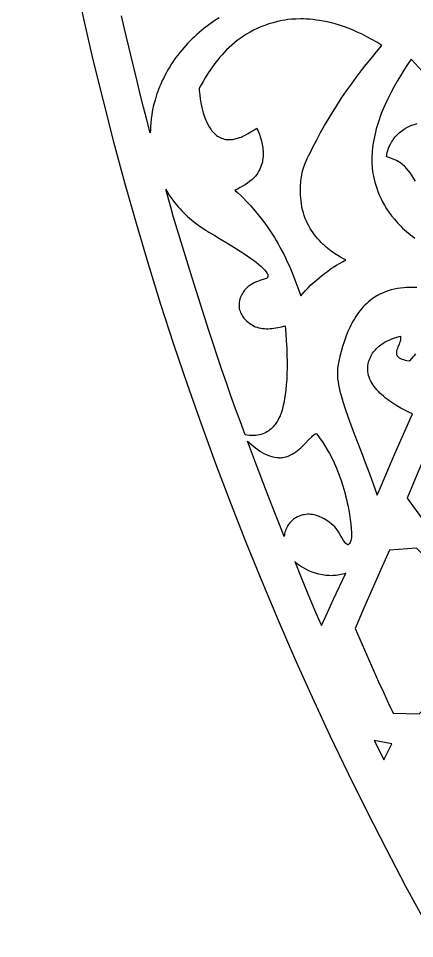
# Model space of a CAD drawing. Extents: x -540 to 540, y -540 to 540.
# Drawn here: x -457.4 to -404.6, y -223.6 to -101.1 of the extents above; entities that cross this region are included whole.
import ezdxf

# ---------------------------------------------------------------- set-up
doc = ezdxf.new("R2010")
doc.units = 0
doc.layers.add('LAYER_1', color=18, linetype='CONTINUOUS')
doc.layers.add('LAYER_2', color=174, linetype='CONTINUOUS')

msp = doc.modelspace()

# ---------------------------------------------------------------- linework, layer by layer
at = {"layer": 'LAYER_1'}
msp.add_lwpolyline([(0, 540, 0.414214), (-540, 0, 0.414214), (0, -540, 0.414214), (540, 0, 0.414214)], format="xyb", close=True, dxfattribs=at)
for points in [[(-430.66, -101.04), (-431.35, -101.5), (-432.03, -101.99), (-432.69, -102.49), (-433.01, -102.76), (-433.33, -103.02), (-433.64, -103.3), (-433.94, -103.58), (-434.24, -103.86), (-434.54, -104.15), (-434.82, -104.45), (-435.1, -104.75), (-435.38, -105.05), (-435.64, -105.37), (-435.9, -105.68), (-436.16, -106.01), (-436.45, -106.4), (-436.73, -106.79), (-436.99, -107.19), (-437.24, -107.58), (-437.47, -107.97), (-437.69, -108.35), (-437.9, -108.74), (-438.09, -109.12), (-438.27, -109.5), (-438.44, -109.87), (-438.59, -110.24), (-438.74, -110.6), (-438.87, -110.96), (-438.99, -111.32), (-439.2, -112.01), (-439.38, -112.67), (-439.52, -113.31), (-439.63, -113.92), (-439.71, -114.49), (-439.77, -115.02), (-439.8, -115.51), (-439.82, -115.96), (-439.83, -116.36), (-440.29, -114.65), (-440.73, -112.94), (-441.16, -111.23), (-441.59, -109.5), (-442.42, -106.03), (-443.26, -102.53), (-443.67, -100.78)], [(-403.1, -108.69), (-405.09, -106.58), (-405.57, -107.29), (-406.04, -108.02), (-406.5, -108.76), (-406.94, -109.51), (-407.37, -110.27), (-407.79, -111.04), (-408.18, -111.82), (-408.55, -112.61), (-408.89, -113.41), (-409.05, -113.81), (-409.2, -114.21), (-409.34, -114.62), (-409.48, -115.03), (-409.61, -115.44), (-409.72, -115.85), (-409.83, -116.27), (-409.93, -116.68), (-410.02, -117.1), (-410.09, -117.52), (-410.16, -117.94), (-410.22, -118.36), (-410.26, -118.79), (-410.29, -119.21), (-410.3, -119.36), (-410.31, -119.64), (-410.32, -120.03), (-410.3, -120.52), (-410.28, -120.8), (-410.25, -121.11), (-410.22, -121.44), (-410.16, -121.78), (-410.1, -122.14), (-410.02, -122.52), (-409.92, -122.92), (-409.8, -123.33), (-409.67, -123.75), (-409.51, -124.18), (-409.33, -124.62), (-409.12, -125.07), (-408.9, -125.53), (-408.64, -125.99), (-408.35, -126.46), (-408.04, -126.93), (-407.69, -127.4), (-407.31, -127.87), (-406.9, -128.34), (-406.45, -128.8), (-406.21, -129.03), (-405.96, -129.26), (-405.7, -129.49), (-405.43, -129.72), (-405.16, -129.94), (-404.87, -130.17), (-404.57, -130.39)], [(-404.48, -122.81), (-404.7, -122.45), (-404.93, -122.09), (-405.17, -121.74), (-405.42, -121.41), (-405.69, -121.1), (-405.83, -120.95), (-405.97, -120.8), (-406.13, -120.66), (-406.29, -120.53), (-406.45, -120.41), (-406.62, -120.29), (-406.82, -120.16), (-407.03, -120.05), (-407.24, -119.95), (-407.46, -119.85), (-407.68, -119.77), (-407.91, -119.69), (-408.13, -119.62), (-408.36, -119.56), (-408.33, -119.37), (-408.3, -119.2), (-408.25, -118.97), (-408.18, -118.71), (-408.08, -118.42), (-407.95, -118.1), (-407.78, -117.77), (-407.68, -117.6), (-407.58, -117.42), (-407.46, -117.25), (-407.33, -117.07), (-407.19, -116.9), (-407.03, -116.72), (-406.86, -116.55), (-406.68, -116.38), (-406.49, -116.22), (-406.28, -116.05), (-406.05, -115.9), (-405.81, -115.75), (-405.55, -115.61), (-405.28, -115.48), (-404.98, -115.35), (-404.67, -115.24), (-404.27, -115.11)], [(-404.34, -136.95), (-404.78, -136.94), (-405.21, -136.94), (-405.64, -136.95), (-406.07, -136.98), (-406.49, -137.03), (-406.91, -137.09), (-407.32, -137.17), (-407.72, -137.27), (-408.12, -137.39), (-408.51, -137.52), (-408.9, -137.68), (-409.27, -137.85), (-409.64, -138.05), (-409.99, -138.27), (-410.26, -138.46), (-410.51, -138.65), (-410.76, -138.85), (-411, -139.07), (-411.23, -139.29), (-411.45, -139.53), (-411.67, -139.77), (-411.88, -140.02), (-412.07, -140.28), (-412.27, -140.55), (-412.45, -140.82), (-412.63, -141.1), (-412.8, -141.39), (-412.96, -141.68), (-413.11, -141.98), (-413.26, -142.28), (-413.54, -142.89), (-413.79, -143.52), (-414.02, -144.17), (-414.22, -144.81), (-414.41, -145.47), (-414.57, -146.12), (-414.71, -146.76), (-414.84, -147.4), (-414.88, -147.72), (-414.91, -148.04), (-414.91, -148.38), (-414.9, -148.74), (-414.87, -149.11), (-414.82, -149.49), (-414.75, -149.89), (-414.67, -150.3), (-414.57, -150.73), (-414.46, -151.17), (-414.33, -151.63), (-414.19, -152.1), (-413.87, -153.09), (-413.51, -154.13), (-413.1, -155.24), (-412.67, -156.4), (-411.71, -158.9), (-411.2, -160.23), (-410.67, -161.63), (-410.14, -163.08), (-409.61, -164.59), (-409.04, -163.23), (-408.46, -161.87), (-407.29, -159.17), (-406.09, -156.47), (-404.88, -153.78), (-405.39, -153.55), (-405.92, -153.29), (-406.46, -153), (-406.99, -152.69), (-407.53, -152.35), (-408.04, -151.99), (-408.29, -151.8), (-408.54, -151.61), (-408.78, -151.41), (-409.01, -151.2), (-409.23, -150.99), (-409.44, -150.78), (-409.64, -150.56), (-409.83, -150.34), (-410, -150.11), (-410.16, -149.87), (-410.31, -149.64), (-410.44, -149.4), (-410.56, -149.15), (-410.66, -148.9), (-410.74, -148.65), (-410.8, -148.39), (-410.84, -148.13), (-410.86, -147.87), (-410.85, -147.6), (-410.83, -147.33), (-410.79, -147.09), (-410.74, -146.86), (-410.67, -146.65), (-410.6, -146.44), (-410.51, -146.24), (-410.42, -146.05), (-410.32, -145.86), (-410.21, -145.69), (-410.09, -145.52), (-409.97, -145.37), (-409.84, -145.22), (-409.7, -145.08), (-409.56, -144.94), (-409.42, -144.81), (-409.12, -144.58), (-408.82, -144.37), (-408.52, -144.19), (-408.22, -144.03), (-407.93, -143.9), (-407.65, -143.78), (-407.4, -143.69), (-406.98, -143.54), (-406.51, -143.41), (-406.49, -143.49), (-406.48, -143.58), (-406.48, -143.75), (-406.51, -143.93), (-406.55, -144.12), (-406.61, -144.3), (-406.68, -144.49), (-406.83, -144.87), (-406.9, -145.05), (-406.97, -145.23), (-407.01, -145.4), (-407.04, -145.57), (-407.04, -145.73), (-407.03, -145.81), (-407.02, -145.88), (-406.99, -145.95), (-406.96, -146.02), (-406.91, -146.09), (-406.86, -146.15), (-406.78, -146.22), (-406.69, -146.29), (-406.51, -146.4), (-406.32, -146.48), (-406.11, -146.55), (-405.89, -146.6), (-405.67, -146.64), (-405.24, -146.71), (-404.99, -146.39), (-404.83, -146.19), (-404.65, -145.98), (-404.45, -145.77)]]:
    msp.add_lwpolyline(points, dxfattribs=at)
for points in [[(-425.62, -115.73), (-425.41, -116.24), (-425.29, -116.55), (-425.17, -116.91), (-425.06, -117.29), (-424.96, -117.7), (-424.87, -118.13), (-424.84, -118.36), (-424.82, -118.59), (-424.8, -118.82), (-424.79, -119.05), (-424.79, -119.29), (-424.8, -119.53), (-424.82, -119.77), (-424.86, -120.01), (-424.9, -120.25), (-424.96, -120.49), (-425.04, -120.73), (-425.13, -120.97), (-425.23, -121.2), (-425.36, -121.44), (-425.5, -121.67), (-425.65, -121.9), (-425.83, -122.12), (-426.03, -122.34), (-426.3, -122.6), (-426.59, -122.84), (-426.89, -123.07), (-427.21, -123.28), (-427.54, -123.48), (-427.87, -123.66), (-428.21, -123.84), (-428.55, -124), (-428.21, -124.31), (-427.83, -124.67), (-427.42, -125.07), (-426.99, -125.51), (-426.54, -125.99), (-426.07, -126.52), (-425.58, -127.1), (-425.08, -127.72), (-424.58, -128.39), (-424.07, -129.11), (-423.81, -129.49), (-423.56, -129.88), (-423.3, -130.29), (-423.05, -130.71), (-422.8, -131.14), (-422.55, -131.59), (-422.3, -132.05), (-422.06, -132.52), (-421.81, -133.01), (-421.58, -133.52), (-421.34, -134.03), (-421.12, -134.57), (-420.77, -135.43), (-420.43, -136.29), (-419.79, -138.04), (-419.47, -137.68), (-419.15, -137.33), (-418.81, -136.98), (-418.47, -136.65), (-418.11, -136.32), (-417.75, -136), (-417.39, -135.69), (-417.01, -135.38), (-416.63, -135.09), (-416.24, -134.8), (-415.85, -134.52), (-415.45, -134.25), (-415.04, -133.99), (-414.63, -133.74), (-414.22, -133.51), (-413.8, -133.28), (-414.11, -133.11), (-414.47, -132.91), (-414.86, -132.68), (-415.28, -132.41), (-415.72, -132.1), (-416.17, -131.76), (-416.4, -131.57), (-416.63, -131.37), (-416.85, -131.16), (-417.08, -130.94), (-417.3, -130.71), (-417.52, -130.47), (-417.73, -130.21), (-417.94, -129.95), (-418.15, -129.67), (-418.34, -129.38), (-418.53, -129.08), (-418.71, -128.76), (-418.88, -128.44), (-419.03, -128.1), (-419.18, -127.75), (-419.31, -127.38), (-419.43, -127), (-419.53, -126.61), (-419.62, -126.2), (-419.69, -125.78), (-419.74, -125.4), (-419.78, -125.03), (-419.8, -124.67), (-419.82, -124.32), (-419.83, -123.98), (-419.82, -123.66), (-419.81, -123.34), (-419.79, -123.04), (-419.76, -122.75), (-419.73, -122.47), (-419.65, -121.95), (-419.54, -121.47), (-419.42, -121.04), (-419.3, -120.65), (-419.17, -120.31), (-419.04, -120.02), (-418.93, -119.77), (-418.73, -119.42), (-418.64, -119.25), (-418.16, -118.27), (-417.66, -117.3), (-417.14, -116.34), (-416.6, -115.39), (-416.05, -114.45), (-415.48, -113.52), (-414.89, -112.59), (-414.29, -111.68), (-413.67, -110.78), (-413.04, -109.88), (-412.39, -109), (-411.73, -108.13), (-411.06, -107.27), (-410.37, -106.41), (-409.68, -105.57), (-408.97, -104.74), (-409.65, -104.32), (-410.32, -103.93), (-410.98, -103.57), (-411.62, -103.25), (-412.25, -102.95), (-412.87, -102.68), (-413.48, -102.44), (-414.07, -102.23), (-414.64, -102.04), (-415.2, -101.87), (-415.74, -101.73), (-416.27, -101.61), (-416.78, -101.5), (-417.27, -101.42), (-417.74, -101.35), (-418.19, -101.29), (-418.62, -101.25), (-419.04, -101.22), (-419.43, -101.21), (-419.79, -101.2), (-420.46, -101.22), (-421.03, -101.25), (-421.51, -101.3), (-421.87, -101.36), (-422.28, -101.43), (-422.88, -101.56), (-423.46, -101.71), (-424.02, -101.87), (-424.56, -102.06), (-425.09, -102.27), (-425.59, -102.49), (-426.08, -102.72), (-426.54, -102.98), (-426.99, -103.24), (-427.43, -103.51), (-427.84, -103.8), (-428.24, -104.09), (-428.62, -104.4), (-428.98, -104.71), (-429.33, -105.02), (-429.66, -105.34), (-429.97, -105.66), (-430.27, -105.98), (-430.56, -106.31), (-430.83, -106.63), (-431.09, -106.95), (-431.33, -107.27), (-431.77, -107.89), (-432.17, -108.48), (-432.51, -109.03), (-432.8, -109.53), (-433.05, -109.98), (-433.12, -110.09), (-433.19, -110.21), (-433.26, -110.32), (-433.28, -110.38), (-433.3, -110.45), (-433.3, -110.54), (-433.3, -110.72), (-433.29, -110.99), (-433.25, -111.36), (-433.19, -111.82), (-433.09, -112.36), (-432.95, -112.99), (-432.77, -113.7), (-432.64, -114.12), (-432.55, -114.38), (-432.44, -114.66), (-432.31, -114.96), (-432.16, -115.27), (-431.98, -115.58), (-431.78, -115.89), (-431.67, -116.04), (-431.55, -116.18), (-431.42, -116.32), (-431.29, -116.45), (-431.16, -116.58), (-431.01, -116.7), (-430.86, -116.81), (-430.7, -116.91), (-430.53, -117), (-430.36, -117.08), (-430.17, -117.14), (-429.98, -117.2), (-429.78, -117.24), (-429.57, -117.26), (-429.36, -117.27), (-429.13, -117.26), (-428.89, -117.23), (-428.66, -117.19), (-428.42, -117.14), (-428.19, -117.08), (-427.96, -117), (-427.74, -116.92), (-427.52, -116.83), (-427.29, -116.72), (-426.86, -116.5), (-426.44, -116.25), (-426.02, -115.99)], [(-437.76, -123.91), (-437.54, -124.28), (-437.31, -124.64), (-437.08, -124.98), (-436.84, -125.31), (-436.6, -125.63), (-436.35, -125.93), (-436.11, -126.22), (-435.86, -126.5), (-435.61, -126.76), (-435.36, -127.02), (-435.11, -127.26), (-434.86, -127.5), (-434.36, -127.93), (-433.86, -128.33), (-433.38, -128.69), (-432.91, -129.01), (-432.45, -129.31), (-432.02, -129.57), (-431.24, -130.03), (-430.6, -130.41), (-429.42, -131.13), (-428.34, -131.81), (-427.36, -132.44), (-426.92, -132.74), (-426.49, -133.03), (-426.1, -133.32), (-425.74, -133.59), (-425.41, -133.86), (-425.11, -134.12), (-424.84, -134.37), (-424.61, -134.61), (-424.41, -134.85), (-424.25, -135.08), (-424.22, -135.13), (-424.19, -135.21), (-424.17, -135.3), (-424.16, -135.4), (-424.17, -135.5), (-424.2, -135.6), (-424.22, -135.64), (-424.26, -135.68), (-424.3, -135.71), (-424.35, -135.74), (-424.67, -135.85), (-425.09, -135.98), (-425.32, -136.06), (-425.56, -136.15), (-425.81, -136.25), (-426.07, -136.37), (-426.32, -136.51), (-426.57, -136.67), (-426.82, -136.86), (-427.05, -137.07), (-427.16, -137.18), (-427.27, -137.31), (-427.37, -137.44), (-427.47, -137.58), (-427.56, -137.73), (-427.65, -137.88), (-427.73, -138.05), (-427.8, -138.22), (-427.88, -138.46), (-427.94, -138.7), (-427.98, -138.92), (-428, -139.14), (-428.01, -139.35), (-428, -139.55), (-427.97, -139.74), (-427.93, -139.93), (-427.87, -140.11), (-427.81, -140.28), (-427.73, -140.44), (-427.65, -140.6), (-427.56, -140.75), (-427.46, -140.89), (-427.35, -141.02), (-427.24, -141.15), (-427.01, -141.38), (-426.78, -141.58), (-426.55, -141.75), (-426.34, -141.89), (-426, -142.08), (-425.84, -142.16), (-425.61, -142.24), (-425.37, -142.31), (-425.12, -142.36), (-424.88, -142.4), (-424.63, -142.42), (-424.37, -142.43), (-424.12, -142.43), (-423.87, -142.42), (-423.61, -142.4), (-423.36, -142.37), (-423.1, -142.33), (-422.85, -142.29), (-422.36, -142.17), (-421.88, -142.03), (-421.78, -143.06), (-421.71, -144.06), (-421.65, -145.01), (-421.62, -145.93), (-421.6, -146.8), (-421.6, -147.64), (-421.62, -148.44), (-421.66, -149.19), (-421.71, -149.9), (-421.77, -150.57), (-421.85, -151.2), (-421.94, -151.78), (-422.04, -152.32), (-422.15, -152.81), (-422.27, -153.26), (-422.41, -153.66), (-422.47, -153.85), (-422.54, -154.02), (-422.64, -154.24), (-422.76, -154.49), (-422.91, -154.76), (-423.1, -155.04), (-423.21, -155.19), (-423.33, -155.33), (-423.45, -155.48), (-423.59, -155.62), (-423.73, -155.75), (-423.89, -155.88), (-424.05, -156.01), (-424.23, -156.13), (-424.42, -156.24), (-424.62, -156.33), (-424.83, -156.42), (-425.05, -156.5), (-425.29, -156.56), (-425.53, -156.61), (-425.79, -156.64), (-426.07, -156.66), (-426.35, -156.66), (-426.65, -156.63), (-426.92, -156.6), (-427.18, -156.55), (-427.83, -154.83), (-428.46, -153.1), (-429.08, -151.37), (-429.68, -149.64), (-430.28, -147.9), (-430.87, -146.16), (-431.45, -144.41), (-432.02, -142.66), (-433.14, -139.16), (-434.24, -135.65), (-436.42, -128.62), (-436.77, -127.45), (-437.11, -126.27)], [(-397.88, -164.92), (-395.34, -165.8), (-392.8, -166.66), (-390.25, -167.51), (-388.98, -167.93), (-387.7, -168.33), (-388.16, -167.12), (-388.62, -165.9), (-389.51, -163.45), (-390.39, -161), (-391.28, -158.55), (-387.94, -157.08), (-387.8, -155.17), (-387.66, -153.27), (-390.11, -150.66), (-401.13, -154.68), (-402.29, -157.24), (-403.42, -159.81), (-404.53, -162.4), (-405.62, -164.99), (-403.36, -168.07), (-399.34, -168.26)], [(-426.87, -157.39), (-426.62, -157.63), (-426.36, -157.86), (-426.09, -158.08), (-425.81, -158.3), (-425.52, -158.51), (-425.22, -158.71), (-424.92, -158.9), (-424.6, -159.07), (-424.28, -159.22), (-423.96, -159.34), (-423.63, -159.45), (-423.3, -159.53), (-422.97, -159.58), (-422.81, -159.59), (-422.64, -159.6), (-422.48, -159.6), (-422.31, -159.59), (-422.15, -159.57), (-421.99, -159.54), (-421.71, -159.47), (-421.45, -159.38), (-421.19, -159.26), (-420.94, -159.13), (-420.7, -158.99), (-420.46, -158.83), (-420.23, -158.65), (-420, -158.47), (-419.78, -158.27), (-419.57, -158.07), (-419.15, -157.65), (-418.74, -157.23), (-418.33, -156.82), (-418.2, -156.69), (-418.06, -156.57), (-417.91, -156.46), (-417.75, -156.36), (-417.48, -156.69), (-417.2, -157.07), (-416.9, -157.49), (-416.6, -157.95), (-416.29, -158.46), (-415.97, -159.02), (-415.66, -159.62), (-415.35, -160.27), (-415.04, -160.97), (-414.74, -161.71), (-414.46, -162.5), (-414.19, -163.33), (-414.06, -163.77), (-413.93, -164.21), (-413.81, -164.67), (-413.7, -165.14), (-413.59, -165.62), (-413.48, -166.11), (-413.39, -166.61), (-413.3, -167.13), (-413.19, -167.8), (-413.11, -168.44), (-413.05, -169.02), (-413.02, -169.55), (-413.02, -169.79), (-413.03, -170.02), (-413.04, -170.23), (-413.07, -170.42), (-413.1, -170.6), (-413.15, -170.76), (-413.21, -170.9), (-413.27, -171.02), (-413.32, -171.08), (-413.36, -171.12), (-413.41, -171.15), (-413.45, -171.17), (-413.5, -171.17), (-413.55, -171.16), (-413.6, -171.15), (-413.65, -171.12), (-413.76, -171.03), (-413.86, -170.91), (-413.97, -170.77), (-414.08, -170.6), (-414.31, -170.23), (-414.53, -169.84), (-414.74, -169.47), (-414.84, -169.31), (-414.94, -169.18), (-415.08, -169.01), (-415.26, -168.81), (-415.48, -168.6), (-415.73, -168.38), (-416.02, -168.16), (-416.33, -167.94), (-416.67, -167.74), (-416.85, -167.64), (-417.03, -167.55), (-417.22, -167.47), (-417.42, -167.39), (-417.61, -167.32), (-417.82, -167.26), (-418.02, -167.21), (-418.23, -167.17), (-418.45, -167.15), (-418.66, -167.13), (-418.88, -167.13), (-419.1, -167.15), (-419.32, -167.18), (-419.55, -167.22), (-419.77, -167.28), (-420, -167.36), (-420.22, -167.46), (-420.45, -167.58), (-420.6, -167.68), (-420.75, -167.79), (-420.9, -167.91), (-421.03, -168.04), (-421.16, -168.18), (-421.28, -168.32), (-421.4, -168.48), (-421.5, -168.64), (-421.6, -168.81), (-421.69, -168.98), (-421.76, -169.16), (-421.83, -169.33), (-421.89, -169.52), (-421.93, -169.7), (-421.96, -169.88), (-421.99, -170.06), (-422.63, -168.49), (-423.25, -166.92), (-423.87, -165.33), (-424.47, -163.75), (-425.67, -160.57)], [(-402.38, -187.01), (-393.02, -182.28), (-395.3, -181.26), (-397.58, -180.24), (-399.86, -179.2), (-402.13, -178.16), (-401.7, -174.41), (-403.03, -173.03), (-404.35, -171.63), (-407.94, -171.88), (-409.12, -174.48), (-410.27, -177.09), (-411.41, -179.71), (-412.52, -182.33), (-411.28, -185.16), (-410.04, -187.99), (-409.42, -189.4), (-408.78, -190.8), (-408.14, -192.2), (-407.48, -193.6), (-404.02, -193.67), (-400.99, -190.78), (-401.35, -189.84), (-401.7, -188.9)], [(-417.02, -181.93), (-416.23, -180.18), (-415.42, -178.44), (-413.78, -174.97), (-413.99, -175.04), (-414.2, -175.1), (-414.41, -175.16), (-414.63, -175.2), (-414.85, -175.24), (-415.07, -175.27), (-415.3, -175.28), (-415.52, -175.29), (-415.75, -175.3), (-415.98, -175.29), (-416.21, -175.28), (-416.44, -175.25), (-416.9, -175.19), (-417.36, -175.09), (-417.81, -174.97), (-418.26, -174.82), (-418.69, -174.64), (-419.11, -174.44), (-419.51, -174.22), (-419.89, -173.98), (-420.08, -173.85), (-420.26, -173.71), (-420.43, -173.57), (-420.59, -173.43), (-419.72, -175.56), (-418.84, -177.69), (-418.4, -178.76), (-417.95, -179.82), (-417.49, -180.88)], [(-408.73, -199.79), (-407.67, -197.68), (-407.67, -197.68), (-407.67, -197.68), (-409.99, -197.22), (-409.36, -198.5)]]:
    msp.add_lwpolyline(points, close=True, dxfattribs=at)
at = {"layer": 'LAYER_2'}
msp.add_lwpolyline([(460, 0, 0.414214), (0, 460, 0.414214), (-460, 0, 0.414214), (0, -460, 0.414214)], format="xyb", close=True, dxfattribs=at)

doc.saveas('drawing.dxf')
